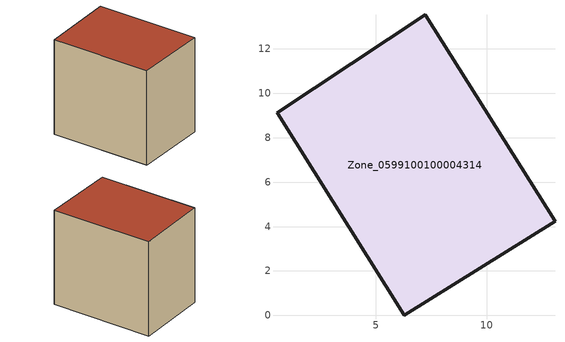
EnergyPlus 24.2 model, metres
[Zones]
Zone_0599100100004314
 floor ground (C_G): 7.23,13.54 13.07,4.25 6.29,0 0.55,9.13 z0
 wall outside (C_F): 7.23,13.54 0.55,9.13 6.29,0 13.07,4.25 7.23,13.54 z0:10.29
 roof outside (C_R): 13.07,4.25 7.23,13.54 0.55,9.13 6.29,0 z10.29
[BUILDING]
Pand.0599100100004314: North Axis=0; Terrain=City; Loads Convergence Tolerance Value=0.04; Temperature Convergence Tolerance Value=0.4; Solar Distribution=FullExterior; Maximum Number of Warmup Days=25; Minimum Number of Warmup Days=1
[Site:Location]
Rotterdam.The.Hague.AP_ZH_NLD Design_Conditions: Latitude=51.96; Longitude=4.45; Time Zone=1; Elevation=-4.5
[SITE:GROUNDTEMPERATURE:BUILDINGSURFACE]
18, 18, 18, 18, 18, 18, 18, 18, 18, 18, 18, 18
[MATERIAL] Thermal Absorptance=0.9; Solar Absorptance=0.7; Visible Absorptance=0.7
Name | Roughness | Thickness | Conductivity | Density | Specific Heat
G.TI.2006-2014 | MediumSmooth | 0.15 | 0.06 | 540 | 1210
F.TI.2006-2014 | Rough | 0.3 | 0.12 | 1920 | 840
R.TI.2006-2014 | MediumRough | 0.2 | 0.08 | 1500 | 1000
[CONSTRUCTION]
C_G: G.TI.2006-2014
C_F: F.TI.2006-2014
C_R: R.TI.2006-2014
[ZONE]
Zone_0599100100004314: Type=1; Multiplier=1; Ceiling Height=Autocalculate; Volume=Autocalculate; Floor Area=autocalculate; Part of Total Floor Area=Yes
[ZONEINFILTRATION:DESIGNFLOWRATE]
Infil_Zone_0599100100004314: Zone or ZoneList or Space or SpaceList=Zone_0599100100004314; Schedule=AlwaysOn; Design Flow Rate Calculation Method=Flow/Area; Flow Rate per Floor Area=0.0015; Constant Term Coefficient=1; Temperature Term Coefficient=0; Velocity Term Coefficient=0; Velocity Squared Term Coefficient=0
[HVACTEMPLATE:ZONE:IDEALLOADSAIRSYSTEM]
Zone_0599100100004314: Maximum Heating Supply Air Temperature=50; Minimum Cooling Supply Air Temperature=13; Maximum Heating Supply Air Humidity Ratio=0.0156; Minimum Cooling Supply Air Humidity Ratio=0.0077; Heating Limit=NoLimit; Cooling Limit=NoLimit; Dehumidification Control Type=ConstantSensibleHeatRatio; Cooling Sensible Heat Ratio=0.7; Dehumidification Setpoint=60; Humidification Control Type=None; Humidification Setpoint=30; Outdoor Air Method=None; Outdoor Air Flow Rate per Person=0.00944; Outdoor Air Flow Rate per Zone Floor Area=0; Outdoor Air Flow Rate per Zone=0; Demand Controlled Ventilation Type=None; Outdoor Air Economizer Type=NoEconomizer; Heat Recovery Type=None; Sensible Heat Recovery Effectiveness=0.7; Latent Heat Recovery Effectiveness=0.65
[ZONECONTROL:THERMOSTAT]
ThermostatControl_Zone_0599100100004314: Zone or ZoneList=Zone_0599100100004314; Control Type Schedule=DualSetpointControlType; Control 1=Thermostat_Zone_0599100100004314; Temperature Difference Between Cutout And Setpoint=0
[THERMOSTATSETPOINT:DUALSETPOINT]
Thermostat_Zone_0599100100004314: Heating Setpoint Temperature Schedule=HeatingSetpoint_Zone_0599100100004314; Cooling Setpoint Temperature Schedule=CoolingSetpoint_Zone_0599100100004314
[SCHEDULE:COMPACT]
HeatingSetpoint_Zone_0599100100004314: Through: 12/31, For: AllDays, Until: 24:00, 21
CoolingSetpoint_Zone_0599100100004314: Through: 12/31, For: AllDays, Until: 24:00, 24
DualSetpointControlType: Through: 12/31, For: AllDays, Until: 24:00, 4
AlwaysOn: Through: 12/31, For: AllDays, Until: 24:00, 1
